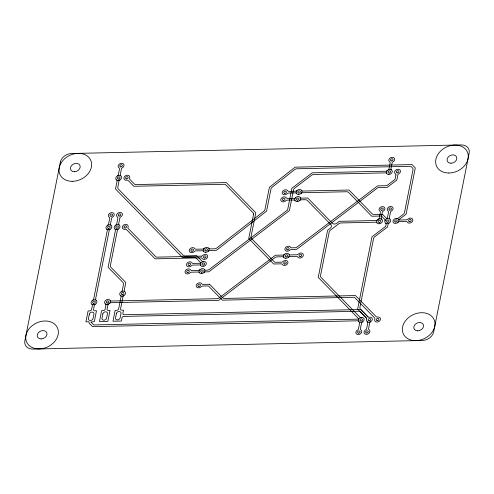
<?xml version="1.0" encoding="UTF-8"?>
<svg xmlns="http://www.w3.org/2000/svg" width="494" height="494" viewBox="0 0 494 494"><rect width="100%" height="100%" fill="white"/><g stroke="black" fill="none" stroke-linecap="round" stroke-linejoin="round"><path stroke-width="0.74" d="M91.013 322.137L93.292 324.552A1.698 1.321 -25.6 0 0 94.348 324.935L357.668 319.136A1.698 1.321 -25.6 0 0 359.107 318.507A3.057 2.371 -25.6 0 1 363.893 318.451A3.057 2.371 -25.6 0 1 361.293 322.341A3.057 2.371 -25.6 0 1 358.434 319.513A1.698 1.321 -25.6 0 0 358.236 318.284L318.247 277.418L327.615 230.241L330.017 228.419A3.396 2.637 -25.6 0 0 330.801 224.467L307.342 200.496A3.396 2.637 -25.6 0 0 305.23 199.73L301.21 199.817A1.698 1.321 -25.6 0 0 299.772 200.447M91.038 322.008L94.311 321.662L96.478 310.757L94.867 310.794A1.698 1.321 -25.6 0 1 93.533 309.435L94.329 305.422A1.698 1.321 -25.6 0 1 95.249 304.261M361.38 317.401L361.701 317.376M120.573 295.708A1.698 1.321 -25.6 0 1 121.03 296.845L118.64 308.88A1.698 1.321 -25.6 0 1 116.757 310.312L115.145 310.349L112.978 321.248L121.351 321.063L121.993 317.846A1.698 1.321 -25.6 0 1 123.877 316.413L359.033 311.232A1.698 1.321 -25.6 0 1 360.089 311.621L366.412 318.105A1.698 1.321 -25.6 0 1 366.61 319.334A3.057 2.371 -25.6 0 0 368.703 322.224A3.057 2.371 -25.6 0 0 372.297 319.501A3.057 2.371 -25.6 0 0 369.358 317.247A1.698 1.321 -25.6 0 1 368.011 316.889L360.484 309.195A3.396 2.637 -25.6 0 1 359.935 307.243L373.563 238.59A3.396 2.637 -25.6 0 1 374.897 236.595L387.524 227.012L388.062 224.288A1.698 1.321 -25.6 0 1 388.982 223.127M366.412 318.105L357.631 309.139L372.001 236.78L385.728 226.357L386.129 224.332A1.698 1.321 -25.6 0 0 385.672 223.195A3.057 2.371 -25.6 0 1 386.487 219.07A1.698 1.321 -25.6 0 0 387.407 217.91L388.543 212.198A1.698 1.321 -25.6 0 0 388.08 211.062A3.057 2.371 -25.6 0 1 388.309 207.344A3.057 2.371 -25.6 0 1 392.644 207.245A3.057 2.371 -25.6 0 1 391.39 210.994A1.698 1.321 -25.6 0 0 390.47 212.154L389.34 217.866A1.698 1.321 -25.6 0 0 389.803 218.996M368.018 316.889L360.836 309.528L124.21 314.74A1.698 1.321 -25.6 0 1 122.876 313.381L123.519 310.164L121.907 310.201A1.698 1.321 -25.6 0 1 120.573 308.836L122.963 296.801A1.698 1.321 -25.6 0 1 123.883 295.64M370.624 321.736A1.698 1.321 -25.6 0 0 369.703 322.897L368.573 328.615A1.698 1.321 -25.6 0 0 369.03 329.745A3.057 2.371 -25.6 0 1 368.802 333.469A3.057 2.371 -25.6 0 1 364.467 333.561A3.057 2.371 -25.6 0 1 365.721 329.819A1.698 1.321 -25.6 0 0 366.641 328.658L367.771 322.94A1.698 1.321 -25.6 0 0 367.314 321.81M362.448 321.915A1.698 1.321 -25.6 0 0 361.528 323.082L360.392 328.794A1.698 1.321 -25.6 0 0 360.855 329.924A3.057 2.371 -25.6 0 1 360.626 333.648A3.057 2.371 -25.6 0 1 356.291 333.74A3.057 2.371 -25.6 0 1 357.545 329.998A1.698 1.321 -25.6 0 0 358.465 328.837L359.595 323.119A1.698 1.321 -25.6 0 0 359.132 321.989M358.539 321.378A1.698 1.321 -25.6 0 0 357.335 320.81L92.551 326.645L89.315 323.342A1.698 1.321 -25.6 0 1 89.043 322.366A0.679 0.525 -25.6 0 0 88.519 321.785L85.937 321.847L88.105 310.942L89.717 310.905A1.698 1.321 -25.6 0 0 91.6 309.479L92.397 305.465A1.698 1.321 -25.6 0 0 91.933 304.335M108.766 303.964A1.698 1.321 -25.6 0 0 107.853 305.125L107.056 309.133A1.698 1.321 -25.6 0 0 108.384 310.498L109.995 310.46L107.834 321.359L99.461 321.545L101.622 310.646L103.234 310.609A1.698 1.321 -25.6 0 0 105.123 309.176L105.92 305.168A1.698 1.321 -25.6 0 0 105.457 304.038M385.721 223.232A3.057 2.371 -25.6 0 0 390.47 221.547A3.057 2.371 -25.6 0 0 387.722 218.632A1.698 1.321 -25.6 0 1 386.382 218.274L382.547 214.334L374.23 214.519A3.396 2.637 -25.6 0 1 372.112 213.748L349.036 190.029L302.952 191.042A1.698 1.321 -25.6 0 1 301.754 190.474M398.003 222.3A1.698 1.321 -25.6 0 1 399.442 221.676L406.025 221.528A1.698 1.321 -25.6 0 1 407.229 222.096A3.057 2.371 -25.6 0 0 411.44 222.448A3.057 2.371 -25.6 0 0 412.187 218.688A3.057 2.371 -25.6 0 0 407.797 219.225A1.698 1.321 -25.6 0 1 406.358 219.855L399.776 219.997A1.698 1.321 -25.6 0 1 398.572 219.429A3.057 2.371 -25.6 0 0 393.767 219.589A3.057 2.371 -25.6 0 0 394.836 223.393A3.057 2.371 -25.6 0 0 398.849 220.41A1.698 1.321 -25.6 0 1 399.541 219.169L406.105 214.186L415.287 167.935L412.008 164.582L295.171 167.157L269.378 187.312L265 209.376A3.396 2.637 -25.6 0 1 263.71 211.339L216.909 247.908A3.396 2.637 -25.6 0 1 214.427 248.809L210.061 248.908A1.698 1.321 -25.6 0 1 208.857 248.34M203.528 251.316A1.698 1.321 -25.6 0 0 202.33 250.748L195.748 250.89A1.698 1.321 -25.6 0 0 194.309 251.52A3.057 2.371 -25.6 0 1 189.918 252.057A3.057 2.371 -25.6 0 1 190.665 248.297A3.057 2.371 -25.6 0 1 194.877 248.643A1.698 1.321 -25.6 0 0 196.081 249.217L202.663 249.069A1.698 1.321 -25.6 0 0 204.102 248.445M119.134 224.961A1.698 1.321 -25.6 0 1 118.671 223.831L119.807 218.12A1.698 1.321 -25.6 0 1 120.721 216.952A3.057 2.371 -25.6 0 0 121.975 213.21A3.057 2.371 -25.6 0 0 117.64 213.309A3.057 2.371 -25.6 0 0 117.411 217.027A1.698 1.321 -25.6 0 1 117.875 218.157L116.738 223.875A1.698 1.321 -25.6 0 1 115.824 225.036M110.959 225.141A1.698 1.321 -25.6 0 1 110.495 224.01L111.625 218.299A1.698 1.321 -25.6 0 1 112.546 217.138A3.057 2.371 -25.6 0 0 113.799 213.389A3.057 2.371 -25.6 0 0 109.464 213.488A3.057 2.371 -25.6 0 0 109.236 217.206A1.698 1.321 -25.6 0 1 109.699 218.342L108.563 224.054A1.698 1.321 -25.6 0 1 107.643 225.215M120.746 175.821A1.698 1.321 -25.6 0 1 120.289 174.691L121.419 168.979A1.698 1.321 -25.6 0 1 122.339 167.818A3.057 2.371 -25.6 0 0 123.593 164.07A3.057 2.371 -25.6 0 0 119.258 164.169A3.057 2.371 -25.6 0 0 119.029 167.886A1.698 1.321 -25.6 0 1 119.492 169.022L118.356 174.734A1.698 1.321 -25.6 0 1 117.436 175.895M381.621 219.175A1.698 1.321 -25.6 0 1 381.164 218.045L382.294 212.334A1.698 1.321 -25.6 0 1 383.214 211.173A3.057 2.371 -25.6 0 0 384.468 207.424A3.057 2.371 -25.6 0 0 380.133 207.523A3.057 2.371 -25.6 0 0 379.905 211.247A1.698 1.321 -25.6 0 1 380.361 212.377L379.231 218.089A1.698 1.321 -25.6 0 1 378.311 219.25M288.502 257.213A1.698 1.321 -25.6 0 1 289.941 256.59L296.524 256.442A1.698 1.321 -25.6 0 1 297.728 257.01A3.057 2.371 -25.6 0 0 301.939 257.362A3.057 2.371 -25.6 0 0 302.686 253.601A3.057 2.371 -25.6 0 0 298.296 254.138A1.698 1.321 -25.6 0 1 296.857 254.768L290.274 254.91A1.698 1.321 -25.6 0 1 289.07 254.342M199.872 269.73A1.698 1.321 -25.6 0 1 198.434 270.36L191.851 270.502A1.698 1.321 -25.6 0 1 190.647 269.934A3.057 2.371 -25.6 0 0 186.436 269.588A3.057 2.371 -25.6 0 0 185.688 273.349A3.057 2.371 -25.6 0 0 190.079 272.805A1.698 1.321 -25.6 0 1 191.518 272.182L198.1 272.033A1.698 1.321 -25.6 0 1 199.304 272.608M200.712 265.506A1.698 1.321 -25.6 0 0 199.508 264.938L192.926 265.087A1.698 1.321 -25.6 0 0 191.487 265.71A3.057 2.371 -25.6 0 1 187.096 266.247A3.057 2.371 -25.6 0 1 187.844 262.487A3.057 2.371 -25.6 0 1 192.061 262.839A1.698 1.321 -25.6 0 0 193.259 263.407L199.842 263.265A1.698 1.321 -25.6 0 0 201.286 262.635A3.057 2.371 -25.6 0 1 206.072 262.58A3.057 2.371 -25.6 0 1 203.472 266.47A3.057 2.371 -25.6 0 1 200.613 263.642A1.698 1.321 -25.6 0 0 200.41 262.413L196.229 258.14A3.396 2.637 -25.6 0 0 194.117 257.374L182.669 257.627L115.522 189.004L117.078 181.156A1.698 1.321 -25.6 0 0 116.621 180.02M295.585 197.674A1.698 1.321 -25.6 0 1 294.146 198.304L287.564 198.446A1.698 1.321 -25.6 0 1 286.359 197.878A3.057 2.371 -25.6 0 0 282.148 197.532A3.057 2.371 -25.6 0 0 281.401 201.293A3.057 2.371 -25.6 0 0 285.791 200.755A1.698 1.321 -25.6 0 1 287.23 200.126L293.813 199.977A1.698 1.321 -25.6 0 1 295.017 200.552M391.415 169.856A1.698 1.321 -25.6 0 1 390.952 168.726L392.088 163.014A1.698 1.321 -25.6 0 1 393.008 161.853A3.057 2.371 -25.6 0 0 394.255 158.105A3.057 2.371 -25.6 0 0 389.927 158.204A3.057 2.371 -25.6 0 0 389.692 161.927A1.698 1.321 -25.6 0 1 390.155 163.057L389.025 168.769A1.698 1.321 -25.6 0 1 388.105 169.93M296.999 190.579A1.698 1.321 -25.6 0 1 295.554 191.209L288.971 191.351A1.698 1.321 -25.6 0 1 287.774 190.783A3.057 2.371 -25.6 0 0 283.556 190.437A3.057 2.371 -25.6 0 0 282.809 194.191A3.057 2.371 -25.6 0 0 287.199 193.654A1.698 1.321 -25.6 0 1 288.638 193.031L295.221 192.882A1.698 1.321 -25.6 0 1 296.425 193.45M96.064 300.136A1.698 1.321 -25.6 0 1 95.601 299.006L109.217 230.432A1.698 1.321 -25.6 0 1 110.137 229.272M92.755 300.21A1.698 1.321 -25.6 0 0 93.675 299.049L107.291 230.476A1.698 1.321 -25.6 0 0 106.828 229.34M109.612 303.322A1.698 1.321 -25.6 0 1 111.051 302.692L218.675 300.321L274.775 257.738A3.396 2.637 -25.6 0 1 277.214 256.868L282.543 256.75A1.698 1.321 -25.6 0 1 283.747 257.318M110.187 300.451A1.698 1.321 -25.6 0 0 111.385 301.019L216.878 298.691A3.396 2.637 -25.6 0 0 219.311 297.826L275.411 255.237L282.877 255.077A1.698 1.321 -25.6 0 0 284.316 254.447M377.465 219.892A1.698 1.321 -25.6 0 1 376.027 220.522L339.359 221.331L336.957 223.152A3.396 2.637 -25.6 0 1 332.4 223.251L307.694 198.008L301.544 198.137A1.698 1.321 -25.6 0 1 300.34 197.569M376.897 222.769A1.698 1.321 -25.6 0 0 375.693 222.195L341.156 222.961A3.396 2.637 -25.6 0 0 338.717 223.825L330.511 230.056A3.396 2.637 -25.6 0 0 329.177 232.05L320.544 275.522A3.396 2.637 -25.6 0 0 321.1 277.48L359.836 317.068A1.698 1.321 -25.6 0 0 361.182 317.426M124.698 291.509A1.698 1.321 -25.6 0 1 124.241 290.379L125.803 282.494L110.971 267.353A3.396 2.637 -25.6 0 1 110.415 265.395L117.393 230.253A1.698 1.321 -25.6 0 1 118.313 229.086M121.388 291.584A1.698 1.321 -25.6 0 0 122.308 290.423L123.506 284.39A3.396 2.637 -25.6 0 0 122.95 282.438L108.118 267.291L115.466 230.29A1.698 1.321 -25.6 0 0 115.003 229.16M384.974 220.713A1.698 1.321 -25.6 0 0 384.777 219.484L381.411 216.032L371.76 216.242L348.684 192.524A3.396 2.637 -25.6 0 0 346.566 191.752L302.618 192.722A1.698 1.321 -25.6 0 0 301.179 193.345M204.059 272.503A1.698 1.321 -25.6 0 1 205.498 271.873L208.82 271.799L289.379 210.642L293.473 190.036A3.396 2.637 -25.6 0 1 294.807 188.041L311.566 175.321A3.396 2.637 -25.6 0 1 314.005 174.45L385.487 172.875A1.698 1.321 -25.6 0 1 386.691 173.45M204.627 269.625A1.698 1.321 -25.6 0 0 205.831 270.193L207.023 270.169A3.396 2.637 -25.6 0 0 209.462 269.304L287.588 209.993L291.911 188.226L312.202 172.826L385.82 171.202A1.698 1.321 -25.6 0 0 387.259 170.572M203.355 261.554A1.698 1.321 -25.6 0 1 202.009 261.203L196.581 255.651L185.133 255.904A3.396 2.637 -25.6 0 1 183.021 255.132L118.369 189.066A3.396 2.637 -25.6 0 1 117.819 187.109L119.011 181.113A1.698 1.321 -25.6 0 1 119.931 179.952M208.289 251.211A1.698 1.321 -25.6 0 1 209.728 250.582L216.279 250.439L266.575 211.142L270.953 189.079A3.396 2.637 -25.6 0 1 272.243 187.115L294.541 169.689A3.396 2.637 -25.6 0 1 297.03 168.787L409.545 166.305A3.396 2.637 -25.6 0 1 411.656 167.077L412.441 167.874A3.396 2.637 -25.6 0 1 412.99 169.831L404.543 212.377A3.396 2.637 -25.6 0 1 403.209 214.371L398.411 218.015A1.698 1.321 -25.6 0 1 396.91 218.428M60.342 162.1L24.842 340.909A10.183 7.916 -25.6 0 0 32.832 349.079L422.339 340.496A10.183 7.916 -25.6 0 0 433.658 331.9L469.158 153.091A10.183 7.916 -25.6 0 0 461.168 144.921L71.661 153.504A10.183 7.916 -25.6 0 0 60.342 162.1M89.34 314.159L88.469 318.544A2.427 1.883 -25.6 0 0 90.377 320.495A2.427 1.883 -25.6 0 0 93.076 318.445L93.946 314.061A2.427 1.883 -25.6 0 0 92.038 312.109A2.427 1.883 -25.6 0 0 89.34 314.159M102.863 313.863L101.992 318.247A2.427 1.883 -25.6 0 0 103.894 320.192A2.427 1.883 -25.6 0 0 106.593 318.148L107.464 313.758A2.427 1.883 -25.6 0 0 105.562 311.813A2.427 1.883 -25.6 0 0 102.863 313.863M116.38 313.567L115.51 317.951A2.427 1.883 -25.6 0 0 117.418 319.896A2.427 1.883 -25.6 0 0 120.116 317.846L120.987 313.462A2.427 1.883 -25.6 0 0 119.079 311.516A2.427 1.883 -25.6 0 0 116.38 313.567M253.613 214.05L248.748 238.54L273.67 264.012L281.135 263.845A1.698 1.321 -25.6 0 1 282.333 264.413A3.057 2.371 -25.6 0 0 286.551 264.765A3.057 2.371 -25.6 0 0 287.298 261.005A3.057 2.371 -25.6 0 0 282.908 261.542A1.698 1.321 -25.6 0 1 281.469 262.172L275.473 262.302A1.698 1.321 -25.6 0 1 274.411 261.919L251.211 238.201A1.698 1.321 -25.6 0 1 250.933 237.225L255.799 212.735L226.295 182.582L135.628 184.583A1.698 1.321 -25.6 0 1 134.572 184.2L129.823 179.347A1.698 1.321 -25.6 0 1 129.626 178.124A3.057 2.371 -25.6 0 0 127.526 175.228A3.057 2.371 -25.6 0 0 123.938 177.951A3.057 2.371 -25.6 0 0 126.878 180.205A1.698 1.321 -25.6 0 1 128.224 180.563L133.831 186.287L224.498 184.293A1.698 1.321 -25.6 0 1 225.554 184.676L253.336 213.068A1.698 1.321 -25.6 0 1 253.613 214.05M395.922 175.012L395.163 178.834A1.698 1.321 -25.6 0 1 394.496 179.835L387.345 185.262A1.698 1.321 -25.6 0 1 386.123 185.701L377.614 185.886L296.721 247.296A1.698 1.321 -25.6 0 1 295.498 247.729L291.682 247.815A1.698 1.321 -25.6 0 1 290.478 247.247A3.057 2.371 -25.6 0 0 286.267 246.895A3.057 2.371 -25.6 0 0 285.52 250.656A3.057 2.371 -25.6 0 0 289.91 250.118A1.698 1.321 -25.6 0 1 291.349 249.489L296.635 249.377L377.533 187.967A1.698 1.321 -25.6 0 1 378.75 187.529L387.259 187.343L396.843 180.069L397.855 174.969A1.698 1.321 -25.6 0 1 398.775 173.808A3.057 2.371 -25.6 0 0 400.023 170.059A3.057 2.371 -25.6 0 0 395.694 170.158A3.057 2.371 -25.6 0 0 395.459 173.876A1.698 1.321 -25.6 0 1 395.922 175.012M201.256 256.164L156.931 257.146A1.698 1.321 -25.6 0 1 155.876 256.757L128.212 228.487A1.698 1.321 -25.6 0 1 128.008 227.265A3.057 2.371 -25.6 0 0 125.914 224.369A3.057 2.371 -25.6 0 0 122.321 227.092A3.057 2.371 -25.6 0 0 125.26 229.346A1.698 1.321 -25.6 0 1 126.606 229.704L155.128 258.85L200.922 257.843A1.698 1.321 -25.6 0 1 202.12 258.411A3.057 2.371 -25.6 0 0 206.338 258.763A3.057 2.371 -25.6 0 0 207.085 255.003A3.057 2.371 -25.6 0 0 202.694 255.54A1.698 1.321 -25.6 0 1 201.256 256.164M209.555 284.248L203.015 284.39A1.698 1.321 -25.6 0 1 201.811 283.822A3.057 2.371 -25.6 0 0 197.6 283.47A3.057 2.371 -25.6 0 0 196.853 287.23A3.057 2.371 -25.6 0 0 201.243 286.693A1.698 1.321 -25.6 0 1 202.682 286.063L208.425 285.94L222.343 300.161L353.692 297.271A1.698 1.321 -25.6 0 1 354.754 297.654L374.588 317.926A1.698 1.321 -25.6 0 1 374.792 319.149A3.057 2.371 -25.6 0 0 376.885 322.045A3.057 2.371 -25.6 0 0 380.473 319.315A3.057 2.371 -25.6 0 0 377.533 317.068A1.698 1.321 -25.6 0 1 376.187 316.71L355.495 295.56L224.14 298.456A1.698 1.321 -25.6 0 1 223.084 298.073L209.555 284.248M122.135 296.122A3.057 2.371 -25.6 0 0 125.396 292.294A3.057 2.371 -25.6 0 0 120.375 292.411A3.057 2.371 -25.6 0 0 122.135 296.122M93.502 304.749A3.057 2.371 -25.6 0 0 96.756 300.92A3.057 2.371 -25.6 0 0 91.742 301.037A3.057 2.371 -25.6 0 0 93.502 304.749M415.516 340.638A16.969 13.19 -25.6 0 0 434.127 319.661A16.969 13.19 -25.6 0 0 406.371 319.698A16.969 13.19 -25.6 0 0 415.516 340.638M38.89 348.937A16.969 13.19 -25.6 0 0 57.502 327.96A16.969 13.19 -25.6 0 0 29.745 327.997A16.969 13.19 -25.6 0 0 38.89 348.937M72.173 181.31A16.969 13.19 -25.6 0 0 90.785 160.328A16.969 13.19 -25.6 0 0 63.028 160.365A16.969 13.19 -25.6 0 0 72.173 181.31M448.799 173.011A16.969 13.19 -25.6 0 0 467.41 152.029A16.969 13.19 -25.6 0 0 439.654 152.066A16.969 13.19 -25.6 0 0 448.799 173.011M41.156 338.933A5.094 3.958 -25.6 0 0 46.751 332.641A5.094 3.958 -25.6 0 0 38.427 332.647A5.094 3.958 -25.6 0 0 41.156 338.933M417.726 330.856A5.094 3.958 -25.6 0 0 423.309 324.564A5.094 3.958 -25.6 0 0 414.985 324.577A5.094 3.958 -25.6 0 0 417.726 330.856M74.366 171.751A5.094 3.958 -25.6 0 0 79.942 165.453A5.094 3.958 -25.6 0 0 71.611 165.471A5.094 3.958 -25.6 0 0 74.366 171.751M451.01 163.23A5.094 3.958 -25.6 0 0 456.592 156.931A5.094 3.958 -25.6 0 0 448.268 156.944A5.094 3.958 -25.6 0 0 451.01 163.23M369.123 320.828A1.359 1.056 -25.6 0 0 370.611 319.149A1.359 1.056 -25.6 0 0 368.394 319.155A1.359 1.056 -25.6 0 0 369.123 320.828M360.947 321.007A1.359 1.056 -25.6 0 0 362.435 319.328A1.359 1.056 -25.6 0 0 360.219 319.334A1.359 1.056 -25.6 0 0 360.947 321.007M377.299 320.649A1.359 1.056 -25.6 0 0 378.787 318.97A1.359 1.056 -25.6 0 0 376.57 318.976A1.359 1.056 -25.6 0 0 377.299 320.649M198.897 286.427A1.359 1.056 -25.6 0 0 200.385 284.748A1.359 1.056 -25.6 0 0 198.162 284.754A1.359 1.056 -25.6 0 0 198.897 286.427M366.715 332.962A1.359 1.056 -25.6 0 0 368.203 331.283A1.359 1.056 -25.6 0 0 365.986 331.289A1.359 1.056 -25.6 0 0 366.715 332.962M358.539 333.141A1.359 1.056 -25.6 0 0 360.027 331.462A1.359 1.056 -25.6 0 0 357.804 331.468A1.359 1.056 -25.6 0 0 358.539 333.141M395.657 222.034A1.359 1.056 -25.6 0 0 397.145 220.355A1.359 1.056 -25.6 0 0 394.928 220.361A1.359 1.056 -25.6 0 0 395.657 222.034M409.637 221.726A1.359 1.056 -25.6 0 0 411.125 220.046A1.359 1.056 -25.6 0 0 408.909 220.052A1.359 1.056 -25.6 0 0 409.637 221.726M387.481 222.214A1.359 1.056 -25.6 0 0 388.969 220.54A1.359 1.056 -25.6 0 0 386.753 220.54A1.359 1.056 -25.6 0 0 387.481 222.214M389.889 210.08A1.359 1.056 -25.6 0 0 391.378 208.406A1.359 1.056 -25.6 0 0 389.161 208.406A1.359 1.056 -25.6 0 0 389.889 210.08M379.306 222.399A1.359 1.056 -25.6 0 0 380.794 220.719A1.359 1.056 -25.6 0 0 378.577 220.719A1.359 1.056 -25.6 0 0 379.306 222.399M381.714 210.265A1.359 1.056 -25.6 0 0 383.202 208.585A1.359 1.056 -25.6 0 0 380.985 208.585A1.359 1.056 -25.6 0 0 381.714 210.265M397.275 172.894A1.359 1.056 -25.6 0 0 398.763 171.214A1.359 1.056 -25.6 0 0 396.546 171.22A1.359 1.056 -25.6 0 0 397.275 172.894M287.564 249.853A1.359 1.056 -25.6 0 0 289.052 248.173A1.359 1.056 -25.6 0 0 286.835 248.179A1.359 1.056 -25.6 0 0 287.564 249.853M389.099 173.073A1.359 1.056 -25.6 0 0 390.587 171.399A1.359 1.056 -25.6 0 0 388.364 171.399A1.359 1.056 -25.6 0 0 389.099 173.073M391.507 160.945A1.359 1.056 -25.6 0 0 392.996 159.266A1.359 1.056 -25.6 0 0 390.779 159.266A1.359 1.056 -25.6 0 0 391.507 160.945M300.136 256.639A1.359 1.056 -25.6 0 0 301.624 254.96A1.359 1.056 -25.6 0 0 299.401 254.966A1.359 1.056 -25.6 0 0 300.136 256.639M286.156 256.948A1.359 1.056 -25.6 0 0 287.644 255.268A1.359 1.056 -25.6 0 0 285.421 255.275A1.359 1.056 -25.6 0 0 286.156 256.948M126.606 178.859A1.359 1.056 -25.6 0 0 128.094 177.179A1.359 1.056 -25.6 0 0 125.877 177.185A1.359 1.056 -25.6 0 0 126.606 178.859M284.748 264.043A1.359 1.056 -25.6 0 0 286.236 262.37A1.359 1.056 -25.6 0 0 284.013 262.37A1.359 1.056 -25.6 0 0 284.748 264.043M124.994 228A1.359 1.056 -25.6 0 0 126.483 226.32A1.359 1.056 -25.6 0 0 124.26 226.326A1.359 1.056 -25.6 0 0 124.994 228M204.535 258.041A1.359 1.056 -25.6 0 0 206.023 256.361A1.359 1.056 -25.6 0 0 203.8 256.367A1.359 1.056 -25.6 0 0 204.535 258.041M201.713 272.231A1.359 1.056 -25.6 0 0 203.201 270.558A1.359 1.056 -25.6 0 0 200.984 270.558A1.359 1.056 -25.6 0 0 201.713 272.231M187.732 272.54A1.359 1.056 -25.6 0 0 189.221 270.866A1.359 1.056 -25.6 0 0 187.004 270.866A1.359 1.056 -25.6 0 0 187.732 272.54M203.12 265.136A1.359 1.056 -25.6 0 0 204.615 263.456A1.359 1.056 -25.6 0 0 202.392 263.463A1.359 1.056 -25.6 0 0 203.12 265.136M189.14 265.445A1.359 1.056 -25.6 0 0 190.635 263.765A1.359 1.056 -25.6 0 0 188.412 263.771A1.359 1.056 -25.6 0 0 189.14 265.445M205.942 250.946A1.359 1.056 -25.6 0 0 207.431 249.266A1.359 1.056 -25.6 0 0 205.208 249.266A1.359 1.056 -25.6 0 0 205.942 250.946M191.962 251.255A1.359 1.056 -25.6 0 0 193.45 249.575A1.359 1.056 -25.6 0 0 191.227 249.575A1.359 1.056 -25.6 0 0 191.962 251.255M116.812 228.179A1.359 1.056 -25.6 0 0 118.307 226.499A1.359 1.056 -25.6 0 0 116.084 226.505A1.359 1.056 -25.6 0 0 116.812 228.179M119.227 216.045A1.359 1.056 -25.6 0 0 120.715 214.365A1.359 1.056 -25.6 0 0 118.492 214.371A1.359 1.056 -25.6 0 0 119.227 216.045M108.637 228.358A1.359 1.056 -25.6 0 0 110.125 226.684A1.359 1.056 -25.6 0 0 107.908 226.684A1.359 1.056 -25.6 0 0 108.637 228.358M111.045 216.224A1.359 1.056 -25.6 0 0 112.539 214.55A1.359 1.056 -25.6 0 0 110.316 214.55A1.359 1.056 -25.6 0 0 111.045 216.224M118.43 179.038A1.359 1.056 -25.6 0 0 119.919 177.365A1.359 1.056 -25.6 0 0 117.702 177.365A1.359 1.056 -25.6 0 0 118.43 179.038M120.839 166.904A1.359 1.056 -25.6 0 0 122.327 165.231A1.359 1.056 -25.6 0 0 120.11 165.231A1.359 1.056 -25.6 0 0 120.839 166.904M298.833 193.08A1.359 1.056 -25.6 0 0 300.327 191.4A1.359 1.056 -25.6 0 0 298.104 191.406A1.359 1.056 -25.6 0 0 298.833 193.08M284.859 193.389A1.359 1.056 -25.6 0 0 286.347 191.709A1.359 1.056 -25.6 0 0 284.124 191.715A1.359 1.056 -25.6 0 0 284.859 193.389M297.425 200.175A1.359 1.056 -25.6 0 0 298.913 198.502A1.359 1.056 -25.6 0 0 296.696 198.502A1.359 1.056 -25.6 0 0 297.425 200.175M283.445 200.484A1.359 1.056 -25.6 0 0 284.933 198.81A1.359 1.056 -25.6 0 0 282.716 198.81A1.359 1.056 -25.6 0 0 283.445 200.484M93.749 303.353A1.359 1.056 -25.6 0 0 95.237 301.673A1.359 1.056 -25.6 0 0 93.014 301.68A1.359 1.056 -25.6 0 0 93.749 303.353M122.382 294.727A1.359 1.056 -25.6 0 0 123.871 293.053A1.359 1.056 -25.6 0 0 121.654 293.053A1.359 1.056 -25.6 0 0 122.382 294.727M107.272 303.057A1.359 1.056 -25.6 0 0 108.76 301.377A1.359 1.056 -25.6 0 0 106.537 301.383A1.359 1.056 -25.6 0 0 107.272 303.057M106.889 304.452A3.057 2.371 -25.6 0 0 110.323 300.729A3.057 2.371 -25.6 0 0 105.352 300.636A3.057 2.371 -25.6 0 0 106.889 304.452M205.56 252.341A3.057 2.371 -25.6 0 0 208.999 248.618A3.057 2.371 -25.6 0 0 204.022 248.525A3.057 2.371 -25.6 0 0 205.56 252.341M116.572 229.574A3.057 2.371 -25.6 0 0 119.826 225.746A3.057 2.371 -25.6 0 0 114.806 225.863A3.057 2.371 -25.6 0 0 116.572 229.574M108.396 229.759A3.057 2.371 -25.6 0 0 111.65 225.925A3.057 2.371 -25.6 0 0 106.63 226.042A3.057 2.371 -25.6 0 0 108.396 229.759M118.19 180.434A3.057 2.371 -25.6 0 0 121.444 176.605A3.057 2.371 -25.6 0 0 116.423 176.722A3.057 2.371 -25.6 0 0 118.19 180.434M379.059 223.794A3.057 2.371 -25.6 0 0 382.319 219.966A3.057 2.371 -25.6 0 0 377.299 220.077A3.057 2.371 -25.6 0 0 379.059 223.794M285.773 258.343A3.057 2.371 -25.6 0 0 289.212 254.62A3.057 2.371 -25.6 0 0 284.235 254.527A3.057 2.371 -25.6 0 0 285.773 258.343M201.336 273.633A3.057 2.371 -25.6 0 0 204.769 269.903A3.057 2.371 -25.6 0 0 199.798 269.81A3.057 2.371 -25.6 0 0 201.336 273.633M297.048 201.577A3.057 2.371 -25.6 0 0 300.482 197.847A3.057 2.371 -25.6 0 0 295.511 197.754A3.057 2.371 -25.6 0 0 297.048 201.577M388.852 174.475A3.057 2.371 -25.6 0 0 392.106 170.646A3.057 2.371 -25.6 0 0 387.092 170.757A3.057 2.371 -25.6 0 0 388.852 174.475M298.456 194.475A3.057 2.371 -25.6 0 0 301.89 190.752A3.057 2.371 -25.6 0 0 296.919 190.659A3.057 2.371 -25.6 0 0 298.456 194.475"/></g></svg>
